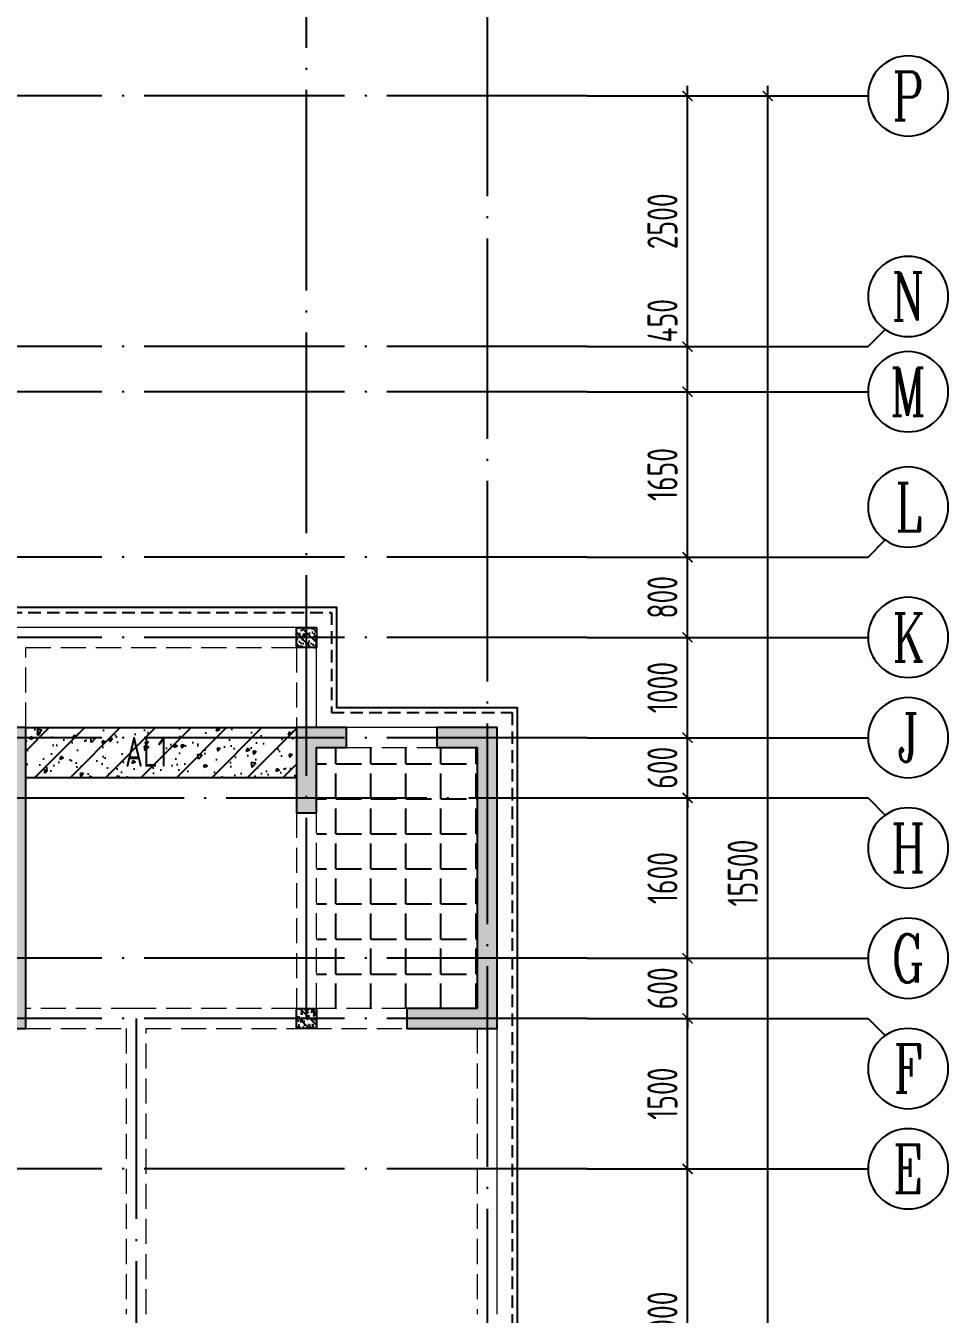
# Model space of a CAD drawing. Extents: x -668857 to 143095, y -247466 to 228182.
# Drawn here: x -169330 to -160130, y 132144 to 144994 of the extents above; entities that cross this region are included whole.
import ezdxf
from ezdxf.enums import TextEntityAlignment as Align

# ---------------------------------------------------------------- set-up
doc = ezdxf.new("R2010")
doc.units = 0
doc.header["$LTSCALE"] = 1000
for name, pattern in [('DASH', [0.35, 0.25, -0.1]), ('DOTE', [2.42, 2, -0.2, 0.02, -0.2]), ('HIDDEN', [0.375, 0.25, -0.125])]:
    doc.linetypes.add(name, pattern=pattern)
doc.layers.get('0').update_dxf_attribs({"linetype": 'CONTINUOUS'})
doc.layers.get('DEFPOINTS').update_dxf_attribs({"linetype": 'CONTINUOUS'})
for name, color, linetype in [('A-AXIS', 1, 'CONTINUOUS'), ('A-DOTE', 10, 'DOTE'), ('AXIS_NUM', 7, 'CONTINUOUS'), ('BEAM', 4, 'DASH'), ('ROOF', 183, 'CONTINUOUS'), ('S-B板填充', 251, 'CONTINUOUS'), ('S-L主梁线', 4, 'DASH'), ('S-Q墙填充', 252, 'CONTINUOUS'), ('S-Q墙实线', 6, 'CONTINUOUS'), ('S-Y一般标注', 3, 'CONTINUOUS'), ('S-构造柱', 212, 'CONTINUOUS'), ('TEXT', 2, 'CONTINUOUS'), ('看线', 251, 'CONTINUOUS')]:
    doc.layers.add(name, color=color, linetype=linetype)
doc.layers.add('配箍校核', color=34, linetype='CONTINUOUS', plot=False)
doc.styles.add('TSSD_Axis', font='complex.shx', dxfattribs={"width": 0.7, "bigfont": 'hztxt.shx'})
doc.styles.add('TSSD_DIMENSION', font='Tssdeng.shx', dxfattribs={"width": 0.7, "bigfont": 'tssdchn.shx'})
doc.styles.add('TSSD_REIN', font='tssdeng.shx', dxfattribs={"width": 0.7, "height": 300, "bigfont": 'tssdchn.shx'})
doc.dimstyles.new('TSSD_100_100', dxfattribs={"dimtxt": 300, "dimasz": 100, "dimexe": 100, "dimexo": 250, "dimgap": 100, "dimtad": 1, "dimdec": 0, "dimzin": 0, "dimdsep": 46, "dimtxsty": 'TSSD_DIMENSION', "dimblk": 'ARCHTICK', "dimcen": 0, "dimdle": 100, "dimclrt": 7, "dimadec": 0, "dimazin": 0, "dimtfac": 1, "dimtdec": 0, "dimtix": 1, "dimtmove": 2, "dimatfit": 3, "dimldrblk": 'ARCHTICK', "dimfxl": 0, "dimtolj": 1, "dimtzin": 0, "dimarcsym": 0})

# ---------------------------------------------------------------- blocks, each defined once
blk = doc.blocks.new('ts_axno')
at = {"color": 0, "linetype": 'ByBlock', "lineweight": -2}
blk.add_circle((0, 0), 0.5, dxfattribs=at)
at = {"color": 0, "linetype": 'ByBlock', "lineweight": -2, "style": 'TSSD_Axis', "width": 0.7}
blk.add_attdef('A', text='', height=0.6, dxfattribs=at).set_placement((0, 0), align=Align.MIDDLE_CENTER)
blk = doc.blocks.new('_ArchTick')
at = {"color": 0, "linetype": 'ByBlock', "const_width": 0.15}
blk.add_lwpolyline([(-0.5, -0.5), (0.5, 0.5)], dxfattribs=at)
blk = doc.blocks.new('*D270')
at = {"layer": 'DEFPOINTS', "color": 0}
for p in [(55600, 10900), (56600, 10900), (55600, 9400)]:
    blk.add_point(p, dxfattribs=at)
at = {"layer": 'S-Y一般标注', "color": 0, "lineweight": -2}
for p, q in [((56600, 9300), (56600, 11000)), ((55850, 10900), (56700, 10900)), ((55850, 9400), (56700, 9400))]:
    blk.add_line(p, q, dxfattribs=at)
at = {"layer": 'S-Y一般标注', "color": 0, "lineweight": -2, "xscale": 100, "yscale": 100, "zscale": 100}
for p, rotation in [((56600, 10900), 90), ((56600, 9400), 270)]:
    blk.add_blockref('_ArchTick', p, dxfattribs=dict(at, rotation=rotation))
at = {"layer": 'S-Y一般标注', "color": 7, "insert": (56350, 10150), "char_height": 300, "attachment_point": 5, "rotation": 90, "style": 'TSSD_DIMENSION'}
blk.add_mtext('\\A1;1500', dxfattribs=at)
blk = doc.blocks.new('*D271')
at = {"layer": 'DEFPOINTS', "color": 0}
for p in [(55600, 11500), (56600, 11500), (55600, 10900)]:
    blk.add_point(p, dxfattribs=at)
at = {"layer": 'S-Y一般标注', "color": 0, "lineweight": -2}
for p, q in [((56600, 11500), (56600, 11600)), ((55850, 11500), (56700, 11500)), ((56600, 10900), (56600, 11500)), ((55850, 10900), (56700, 10900)), ((56600, 10900), (56600, 10800))]:
    blk.add_line(p, q, dxfattribs=at)
at = {"layer": 'S-Y一般标注', "color": 0, "lineweight": -2, "xscale": 100, "yscale": 100, "zscale": 100}
for p, rotation in [((56600, 11500), 270), ((56600, 10900), 90)]:
    blk.add_blockref('_ArchTick', p, dxfattribs=dict(at, rotation=rotation))
at = {"layer": 'S-Y一般标注', "color": 7, "insert": (56350, 11200), "char_height": 300, "attachment_point": 5, "rotation": 90, "style": 'TSSD_DIMENSION'}
blk.add_mtext('\\A1;600', dxfattribs=at)
blk = doc.blocks.new('*D272')
at = {"layer": 'DEFPOINTS', "color": 0}
for p in [(55600, 13100), (56600, 13100), (55600, 11500)]:
    blk.add_point(p, dxfattribs=at)
at = {"layer": 'S-Y一般标注', "color": 0, "lineweight": -2}
for p, q in [((56600, 11400), (56600, 13200)), ((55850, 13100), (56700, 13100)), ((55850, 11500), (56700, 11500))]:
    blk.add_line(p, q, dxfattribs=at)
at = {"layer": 'S-Y一般标注', "color": 0, "lineweight": -2, "xscale": 100, "yscale": 100, "zscale": 100}
for p, rotation in [((56600, 13100), 90), ((56600, 11500), 270)]:
    blk.add_blockref('_ArchTick', p, dxfattribs=dict(at, rotation=rotation))
at = {"layer": 'S-Y一般标注', "color": 7, "insert": (56350, 12300), "char_height": 300, "attachment_point": 5, "rotation": 90, "style": 'TSSD_DIMENSION'}
blk.add_mtext('\\A1;1600', dxfattribs=at)
blk = doc.blocks.new('*D273')
at = {"layer": 'DEFPOINTS', "color": 0}
for p in [(55600, 13700), (56600, 13700), (55600, 13100)]:
    blk.add_point(p, dxfattribs=at)
at = {"layer": 'S-Y一般标注', "color": 0, "lineweight": -2}
for p, q in [((56600, 13700), (56600, 13800)), ((55850, 13700), (56700, 13700)), ((56600, 13100), (56600, 13700)), ((55850, 13100), (56700, 13100)), ((56600, 13100), (56600, 13000))]:
    blk.add_line(p, q, dxfattribs=at)
at = {"layer": 'S-Y一般标注', "color": 0, "lineweight": -2, "xscale": 100, "yscale": 100, "zscale": 100}
for p, rotation in [((56600, 13700), 270), ((56600, 13100), 90)]:
    blk.add_blockref('_ArchTick', p, dxfattribs=dict(at, rotation=rotation))
at = {"layer": 'S-Y一般标注', "color": 7, "insert": (56350, 13400), "char_height": 300, "attachment_point": 5, "rotation": 90, "style": 'TSSD_DIMENSION'}
blk.add_mtext('\\A1;600', dxfattribs=at)
blk = doc.blocks.new('*D274')
at = {"layer": 'DEFPOINTS', "color": 0}
for p in [(55600, 14700), (56600, 14700), (55600, 13700)]:
    blk.add_point(p, dxfattribs=at)
at = {"layer": 'S-Y一般标注', "color": 0, "lineweight": -2}
for p, q in [((56600, 13600), (56600, 14800)), ((55850, 14700), (56700, 14700)), ((55850, 13700), (56700, 13700))]:
    blk.add_line(p, q, dxfattribs=at)
at = {"layer": 'S-Y一般标注', "color": 0, "lineweight": -2, "xscale": 100, "yscale": 100, "zscale": 100}
for p, rotation in [((56600, 14700), 90), ((56600, 13700), 270)]:
    blk.add_blockref('_ArchTick', p, dxfattribs=dict(at, rotation=rotation))
at = {"layer": 'S-Y一般标注', "color": 7, "insert": (56350, 14200), "char_height": 300, "attachment_point": 5, "rotation": 90, "style": 'TSSD_DIMENSION'}
blk.add_mtext('\\A1;1000', dxfattribs=at)
blk = doc.blocks.new('*D275')
at = {"layer": 'DEFPOINTS', "color": 0}
for p in [(55600, 20100), (57400, 20100), (55600, 4600)]:
    blk.add_point(p, dxfattribs=at)
at = {"layer": 'S-Y一般标注', "color": 0, "lineweight": -2}
for p, q in [((57400, 4500), (57400, 20200)), ((55850, 20100), (57500, 20100)), ((55850, 4600), (57500, 4600))]:
    blk.add_line(p, q, dxfattribs=at)
at = {"layer": 'S-Y一般标注', "color": 0, "lineweight": -2, "xscale": 100, "yscale": 100, "zscale": 100}
for p, rotation in [((57400, 20100), 90), ((57400, 4600), 270)]:
    blk.add_blockref('_ArchTick', p, dxfattribs=dict(at, rotation=rotation))
at = {"layer": 'S-Y一般标注', "color": 7, "insert": (57150, 12350), "char_height": 300, "attachment_point": 5, "rotation": 90, "style": 'TSSD_DIMENSION'}
blk.add_mtext('\\A1;15500', dxfattribs=at)
blk = doc.blocks.new('*D276')
at = {"layer": 'DEFPOINTS', "color": 0}
for p in [(55600, 15500), (56600, 15500), (55600, 14700)]:
    blk.add_point(p, dxfattribs=at)
at = {"layer": 'S-Y一般标注', "color": 0, "lineweight": -2}
for p, q in [((56600, 14600), (56600, 15600)), ((55850, 15500), (56700, 15500)), ((55850, 14700), (56700, 14700))]:
    blk.add_line(p, q, dxfattribs=at)
at = {"layer": 'S-Y一般标注', "color": 0, "lineweight": -2, "xscale": 100, "yscale": 100, "zscale": 100}
for p, rotation in [((56600, 15500), 90), ((56600, 14700), 270)]:
    blk.add_blockref('_ArchTick', p, dxfattribs=dict(at, rotation=rotation))
at = {"layer": 'S-Y一般标注', "color": 7, "insert": (56350, 15100), "char_height": 300, "attachment_point": 5, "rotation": 90, "style": 'TSSD_DIMENSION'}
blk.add_mtext('\\A1;800', dxfattribs=at)
blk = doc.blocks.new('*D277')
at = {"layer": 'DEFPOINTS', "color": 0}
for p in [(55600, 17600), (56600, 17600), (55600, 17150)]:
    blk.add_point(p, dxfattribs=at)
at = {"layer": 'S-Y一般标注', "color": 0, "lineweight": -2}
for p, q in [((56600, 17050), (56600, 17700)), ((55850, 17600), (56700, 17600)), ((55850, 17150), (56700, 17150))]:
    blk.add_line(p, q, dxfattribs=at)
at = {"layer": 'S-Y一般标注', "color": 0, "lineweight": -2, "xscale": 100, "yscale": 100, "zscale": 100}
for p, rotation in [((56600, 17600), 90), ((56600, 17150), 270)]:
    blk.add_blockref('_ArchTick', p, dxfattribs=dict(at, rotation=rotation))
at = {"layer": 'S-Y一般标注', "color": 7, "insert": (56350, 17858), "char_height": 300, "attachment_point": 5, "rotation": 90, "style": 'TSSD_DIMENSION'}
blk.add_mtext('\\A1;450', dxfattribs=at)
blk = doc.blocks.new('*D278')
at = {"layer": 'DEFPOINTS', "color": 0}
for p in [(55600, 20100), (56600, 20100), (55600, 17600)]:
    blk.add_point(p, dxfattribs=at)
at = {"layer": 'S-Y一般标注', "color": 0, "lineweight": -2}
for p, q in [((56600, 17500), (56600, 20200)), ((55850, 20100), (56700, 20100)), ((55850, 17600), (56700, 17600))]:
    blk.add_line(p, q, dxfattribs=at)
at = {"layer": 'S-Y一般标注', "color": 0, "lineweight": -2, "xscale": 100, "yscale": 100, "zscale": 100}
for p, rotation in [((56600, 20100), 90), ((56600, 17600), 270)]:
    blk.add_blockref('_ArchTick', p, dxfattribs=dict(at, rotation=rotation))
at = {"layer": 'S-Y一般标注', "color": 7, "insert": (56350, 18850), "char_height": 300, "attachment_point": 5, "rotation": 90, "style": 'TSSD_DIMENSION'}
blk.add_mtext('\\A1;2500', dxfattribs=at)
blk = doc.blocks.new('*D280')
at = {"layer": 'DEFPOINTS', "color": 0}
for p in [(55600, 9400), (56600, 9400), (55600, 6400)]:
    blk.add_point(p, dxfattribs=at)
at = {"layer": 'S-Y一般标注', "color": 0, "lineweight": -2}
for p, q in [((55850, 9400), (56700, 9400)), ((56600, 6300), (56600, 9500)), ((55850, 6400), (56700, 6400))]:
    blk.add_line(p, q, dxfattribs=at)
at = {"layer": 'S-Y一般标注', "color": 0, "lineweight": -2, "xscale": 100, "yscale": 100, "zscale": 100}
for p, rotation in [((56600, 9400), 90), ((56600, 6400), 270)]:
    blk.add_blockref('_ArchTick', p, dxfattribs=dict(at, rotation=rotation))
at = {"layer": 'S-Y一般标注', "color": 7, "insert": (56350, 7900), "char_height": 300, "attachment_point": 5, "rotation": 90, "style": 'TSSD_DIMENSION'}
blk.add_mtext('\\A1;3000', dxfattribs=at)
blk = doc.blocks.new('*D281')
at = {"layer": 'DEFPOINTS', "color": 0}
for p in [(55600, 17150), (56600, 17150), (55600, 15500)]:
    blk.add_point(p, dxfattribs=at)
at = {"layer": 'S-Y一般标注', "color": 0, "lineweight": -2}
for p, q in [((56600, 15400), (56600, 17250)), ((55850, 17150), (56700, 17150)), ((55850, 15500), (56700, 15500))]:
    blk.add_line(p, q, dxfattribs=at)
at = {"layer": 'S-Y一般标注', "color": 0, "lineweight": -2, "xscale": 100, "yscale": 100, "zscale": 100}
for p, rotation in [((56600, 17150), 90), ((56600, 15500), 270)]:
    blk.add_blockref('_ArchTick', p, dxfattribs=dict(at, rotation=rotation))
at = {"layer": 'S-Y一般标注', "color": 7, "insert": (56350, 16325), "char_height": 300, "attachment_point": 5, "rotation": 90, "style": 'TSSD_DIMENSION'}
blk.add_mtext('\\A1;1650', dxfattribs=at)
blk = doc.blocks.new('20210729.03492876')
at = {"layer": '看线', "color": 201, "linetype": 'HIDDEN', "ltscale": 0.5}
blk.add_lwpolyline([(40250, 13200), (40250, 11750), (42350, 11750), (42350, 10950), (48750, 10950), (48750, 9950), (50550, 9950), (50550, 1550), (47600, 1550)], dxfattribs=at)
at = {"layer": '看线', "color": 201}
blk.add_lwpolyline([(40300, 13200), (40300, 11800), (42400, 11800), (42400, 11000), (48800, 11000), (48800, 10000), (50600, 10000), (50600, 1500), (47750, 1500)], dxfattribs=at)
blk = doc.blocks.new('20210807.15313138')
at = {"layer": 'S-Q墙填充'}
h = blk.add_hatch(color=252, dxfattribs=at)
h.dxf.hatch_style = 1
h.paths.add_polyline_path([(106416, 66140), (105866, 66140), (105866, 65940), (106216, 65940), (106216, 63140), (106416, 63140)])
h = blk.add_hatch(color=252, dxfattribs=at)
h.dxf.hatch_style = 1
h.paths.add_polyline_path([(109116, 66140), (109116, 65290), (109316, 65290), (109316, 65940), (109616, 65940), (109616, 66140)])
h = blk.add_hatch(color=252, dxfattribs=at)
h.dxf.hatch_style = 1
h.paths.add_polyline_path([(110916, 63340), (110216, 63340), (110216, 63140), (111116, 63140), (111116, 66140), (110516, 66140), (110516, 65940), (110916, 65940)])
at = {"layer": 'S-L主梁线', "linetype": 'ByBlock', "lineweight": 18}
for p, q in [((109316, 67140), (106316, 67140)), ((109316, 66140), (109316, 67140)), ((110516, 66140), (109616, 66140)), ((111116, 60290), (111116, 63140))]:
    blk.add_line(p, q, dxfattribs=at)
at = {"layer": 'S-L主梁线', "linetype": 'DASH', "lineweight": 18}
for p, q in [((106416, 66940), (109116, 66940)), ((106416, 66140), (106416, 66940)), ((109116, 66940), (109116, 66140)), ((109616, 65940), (110516, 65940)), ((109116, 65290), (109116, 63340)), ((109316, 63340), (109316, 65290)), ((107516, 63340), (106416, 63340)), ((109116, 63340), (107516, 63340)), ((110216, 63340), (109316, 63340)), ((106416, 63140), (107416, 63140)), ((107416, 63140), (107416, 60290)), ((107616, 63140), (109216, 63140)), ((107616, 60290), (107616, 63140)), ((109216, 63140), (110216, 63140)), ((110916, 63140), (110916, 60290))]:
    blk.add_line(p, q, dxfattribs=at)
at = {"layer": 'S-Q墙实线'}
for points in [[(106416, 66140), (105866, 66140), (105866, 65940), (106216, 65940), (106216, 63140), (106416, 63140)], [(109116, 66140), (109116, 65290), (109316, 65290), (109316, 65940), (109616, 65940), (109616, 66140)], [(110916, 63340), (110216, 63340), (110216, 63140), (111116, 63140), (111116, 66140), (110516, 66140), (110516, 65940), (110916, 65940)]]:
    blk.add_lwpolyline(points, close=True, dxfattribs=at)
blk = doc.blocks.new('20210730.02141516')
at = {"layer": 'S-构造柱'}
h = blk.add_hatch(dxfattribs=at)
h.set_pattern_fill('ARMORED', color=256, scale=15, angle=-90, style=0)
h.set_pattern_definition([(320, (-154189.41, 3278673.45), (-9.4128202, -107.5890274), [11.25, -123.75]), (265, (-154189.41, 3278673.45), (112.82882, 20.8127), [9, -99]), (10.4514, (-154190.19, 3278664.49), (103.4159313, -86.7764073), [9.5610285, -105.1713168]), (316.1842, (-154159.41, 3278673.45), (-24.827852, -160.0861573), [16.875, -185.625]), (6.6356, (-154161.48, 3278660.11), (146.117681, -140.199406), [14.341543, -157.75695]), (261.1842, (-154159.41, 3278673.45), (146.11779, -140.199292), [13.5, -148.5]), (291, (-154166.91, 3278658.45), (-60.3928336, -89.5360578), [11.25, -123.75]), (236, (-154166.91, 3278658.45), (108.7725068, -36.4972998), [9, -99]), (341.4514, (-154171.94, 3278650.99), (48.3795745, -126.0333943), [9.5610285, -105.1713168]), (307.5, (-154189.41, 3278673.454), (49.93407807, -1.8239783), [0, -97.8, 0, -100.5, 0, -99.375]), (277.5, (-154189.41, 3278673.454), (59.1617568, -39.4604306), [0, -57.3, 0, -95.55, 0, -37.875]), (237.5, (-154189.41, 3278706.904), (-3.38323076, -80.07336543), [0, -37.5, 0, -117, 0, -155.25]), (227.5, (-154189.41, 3278721.904), (15.0157473, -87.4779254), [0, -48.75, 0, -77.7, 0, -110.25]), (315, (-154189.41, 3278673.454), (53.0330086, 53.0330086), [])])
h.paths.add_polyline_path([(200, 200), (200, 0), (0, 0), (0, 200)])
blk.add_lwpolyline([(200, 200), (200, 0), (0, 0), (0, 200)], close=True, dxfattribs=at)
blk = doc.blocks.new('20210809.18285270')
at = {"layer": 'ROOF', "rotation": 359.9999999538236}
for p in [(48200, 10100), (48200, 6300)]:
    blk.add_blockref('20210730.02141516', p, dxfattribs=at)
blk = doc.blocks.new('20210726.16350016')
at = {"layer": 'A-AXIS'}
for p, q in [((55600, 20100), (58400, 20100)), ((58400, 17600), (58571.6, 17771.7)), ((55600, 17600), (58400, 17600)), ((55600, 17150), (58400, 17150)), ((58400, 15500), (58571.6, 15671.7)), ((55600, 15500), (58400, 15500)), ((55600, 14700), (58400, 14700)), ((55600, 13700), (58400, 13700)), ((55600, 13100.3), (58400, 13100.3)), ((58400, 13100.3), (58571.6, 12928.7)), ((55600, 11500), (58400, 11500)), ((55600, 10900), (58400, 10900)), ((58400, 10900), (58571.6, 10728.4)), ((55600, 9400), (58400, 9400))]:
    blk.add_line(p, q, dxfattribs=at)
at = {"layer": 'A-DOTE'}
for p, q in [((52800, 10900), (52800, 21100)), ((54600, 21100), (54600, 3600)), ((55600, 20100), (3600, 20100)), ((55600, 17600), (3600, 17600)), ((55600, 17150), (3600, 17150)), ((55600, 15500), (3600, 15500)), ((55600, 14700), (3600, 14700)), ((55600, 13700), (3600, 13700)), ((3600, 13100.3), (55600, 13100.3)), ((55600, 11500), (3600, 11500)), ((55600, 10900), (3600, 10900)), ((51100, 10900), (51100, 3600)), ((55600, 9400), (3600, 9400))]:
    blk.add_line(p, q, dxfattribs=at)
at = {"layer": 'A-AXIS'}
ref = blk.add_blockref('ts_axno', (58800, 20100), dxfattribs=dict(at, xscale=-800, yscale=800, zscale=800))
ref.add_attrib('G', 'P', dxfattribs={"layer": 'AXIS_NUM', "height": 480, "style": 'TSSD_Axis', "width": 0.7}).set_placement((58800, 20100), align=Align.MIDDLE_CENTER)
ref = blk.add_blockref('ts_axno', (58800, 18100), dxfattribs=dict(at, xscale=-800, yscale=800, zscale=800))
ref.add_attrib('G', 'N', dxfattribs={"layer": 'AXIS_NUM', "height": 480, "style": 'TSSD_Axis', "width": 0.7}).set_placement((58800, 18100), align=Align.MIDDLE_CENTER)
ref = blk.add_blockref('ts_axno', (58800, 17150), dxfattribs=dict(at, xscale=-800, yscale=800, zscale=800, rotation=359.9999999999997))
ref.add_attrib('G', 'M', dxfattribs={"layer": 'AXIS_NUM', "height": 480, "rotation": 360, "style": 'TSSD_Axis', "width": 0.7}).set_placement((58800, 17150), align=Align.MIDDLE_CENTER)
ref = blk.add_blockref('ts_axno', (58800, 16000), dxfattribs=dict(at, xscale=-800, yscale=800, zscale=800))
ref.add_attrib('G', 'L', dxfattribs={"layer": 'AXIS_NUM', "height": 480, "style": 'TSSD_Axis', "width": 0.7}).set_placement((58800, 16000), align=Align.MIDDLE_CENTER)
ref = blk.add_blockref('ts_axno', (58800, 14700), dxfattribs=dict(at, xscale=-800, yscale=800, zscale=800))
ref.add_attrib('G', 'K', dxfattribs={"layer": 'AXIS_NUM', "height": 480, "style": 'TSSD_Axis', "width": 0.7}).set_placement((58800, 14700), align=Align.MIDDLE_CENTER)
ref = blk.add_blockref('ts_axno', (58800, 13700), dxfattribs=dict(at, xscale=-800, yscale=800, zscale=800))
ref.add_attrib('G', 'J', dxfattribs={"layer": 'AXIS_NUM', "height": 480, "style": 'TSSD_Axis', "width": 0.7}).set_placement((58800, 13700), align=Align.MIDDLE_CENTER)
ref = blk.add_blockref('ts_axno', (58800, 12600.3), dxfattribs=dict(at, xscale=-800, yscale=800, zscale=800))
ref.add_attrib('C', 'H', dxfattribs={"layer": 'AXIS_NUM', "height": 480, "style": 'TSSD_Axis', "width": 0.7}).set_placement((58800, 12600.3), align=Align.MIDDLE_CENTER)
ref = blk.add_blockref('ts_axno', (58800, 11500), dxfattribs=dict(at, xscale=-800, yscale=800, zscale=800))
ref.add_attrib('D', 'G', dxfattribs={"layer": 'AXIS_NUM', "height": 480, "style": 'TSSD_Axis', "width": 0.7}).set_placement((58800, 11500), align=Align.MIDDLE_CENTER)
ref = blk.add_blockref('ts_axno', (58800, 10400), dxfattribs=dict(at, xscale=-800, yscale=800, zscale=800))
ref.add_attrib('C', 'F', dxfattribs={"layer": 'AXIS_NUM', "height": 480, "style": 'TSSD_Axis', "width": 0.7}).set_placement((58800, 10400), align=Align.MIDDLE_CENTER)
ref = blk.add_blockref('ts_axno', (58800, 9400), dxfattribs=dict(at, xscale=-800, yscale=800, zscale=800))
ref.add_attrib('B', 'E', dxfattribs={"layer": 'AXIS_NUM', "height": 480, "style": 'TSSD_Axis', "width": 0.7}).set_placement((58800, 9400), align=Align.MIDDLE_CENTER)
at = {"layer": 'S-Y一般标注'}
for base, p1, p2, picture, middle in [((57400, 20100), (55600, 4600), (55600, 20100), '*D275', (57150, 12350)), ((56600, 20100), (55600, 17600), (55600, 20100), '*D278', (56350, 18850)), ((56600, 17150), (55600, 15500), (55600, 17150), '*D281', (56350, 16325)), ((56600, 15500), (55600, 14700), (55600, 15500), '*D276', (56350, 15100)), ((56600, 14700), (55600, 13700), (55600, 14700), '*D274', (56350, 14200)), ((56600, 13700), (55600, 13100.3), (55600, 13700), '*D273', (56350, 13400.2)), ((56600, 13100.3), (55600, 11500), (55600, 13100.3), '*D272', (56350, 12300.2)), ((56600, 11500), (55600, 10900), (55600, 11500), '*D271', (56350, 11200)), ((56600, 10900), (55600, 9400), (55600, 10900), '*D270', (56350, 10150)), ((56600, 9400), (55600, 6400), (55600, 9400), '*D280', (56350, 7900))]:
    dim = blk.add_linear_dim(base=base, p1=p1, p2=p2, angle=90, dimstyle='TSSD_100_100', dxfattribs=at)
    dim.commit()
    dim.dimension.update_dxf_attribs({"geometry": picture, "text_midpoint": middle})
dim = blk.add_linear_dim(base=(56600, 17600), p1=(55600, 17150), p2=(55600, 17600), angle=90, dimstyle='TSSD_100_100', dxfattribs=at)
dim.commit()
dim.dimension.update_dxf_attribs({"geometry": '*D277', "text_midpoint": (56350, 17858.1), "dimtype": 160})

msp = doc.modelspace()

# ---------------------------------------------------------------- hatches: boundary and pattern name
at = {"layer": 'BEAM', "linetype": 'ByBlock'}
h = msp.add_hatch(dxfattribs=at)
h.set_pattern_fill('ARMORED', color=252, scale=50, angle=180, style=0)
h.set_pattern_definition([(230, (-387101.04, 2051915.26), (-358.63009, 31.376067), [37.5, -412.5]), (175, (-387101.04, 2051915.26), (69.37567, -376.09607), [30, -330]), (280.4514, (-387130.93, 2051917.88), (-289.25469, -344.71977), [31.870095, -350.571056]), (226.1842, (-387101.04, 2051815.26), (-533.62052, 82.75951), [56.25, -618.75]), (276.6356, (-387145.5, 2051822.16), (-467.33135, -487.05894), [47.80514, -525.8565]), (171.1842, (-387101.04, 2051815.26), (-467.33097, -487.0593), [45, -495]), (201, (-387151.04, 2051840.26), (-298.453526, 201.309445), [37.5, -412.5]), (146, (-387151.04, 2051840.26), (-121.657666, -362.57502), [30, -330]), (251.4514, (-387175.9, 2051857.04), (-420.111314, -161.26525), [31.870095, -350.571056]), (217.5, (-387101.04, 2051915.26), (-6.079928, -166.446927), [0, -326, 0, -335, 0, -331.25]), (187.5, (-387101.04, 2051915.26), (-131.534769, -197.205856), [0, -191, 0, -318.5, 0, -126.25]), (147.5, (-386989.54, 2051915.26), (-266.911218, 11.277436), [0, -125, 0, -390, 0, -517.5]), (137.5, (-386939.54, 2051915.26), (-291.593085, -50.05249), [0, -162.5, 0, -259, 0, -367.5]), (225, (-387101.04, 2051915.26), (176.776695, -176.776695), [])])
h.paths.add_polyline_path([(-166629.91, 137493.96), (-169329.91, 137493.96), (-169329.91, 137993.96), (-166629.91, 137993.96)])
at = {"layer": 'S-B板填充'}
h = msp.add_hatch(dxfattribs=at)
h.set_pattern_fill('ANGLE', color=252, scale=50, style=0)
h.set_pattern_definition([(0, (-68795.97, -10449.93), (0, 349.25), [254, -95.25]), (90, (-68795.97, -10449.93), (-349.25, 2e-14), [254, -95.25])])
h.paths.add_polyline_path([(-166429.91, 137793.93), (-164829.9, 137793.93), (-164829.9, 135193.94), (-166429.91, 135193.94)])

# ---------------------------------------------------------------- linework, layer by layer
at = {"layer": 'BEAM', "linetype": 'ByBlock'}
msp.add_lwpolyline([(-166629.91, 137493.96), (-169329.91, 137493.96), (-169329.91, 137993.96), (-166629.91, 137993.96)], close=True, dxfattribs=at)

# ---------------------------------------------------------------- block references
msp.add_blockref('20210729.03492876', (-215029.9, 128193.93))
at = {"layer": 'A-DOTE'}
msp.add_blockref('20210726.16350016', (-219329.9, 124193.89), dxfattribs=at)
at = {"layer": 'S-Q墙填充'}
msp.add_blockref('20210807.15313138', (-275745.54, 71854.39), dxfattribs=at)
at = {"layer": '配箍校核'}
msp.add_blockref('20210809.18285270', (-214829.92, 128694.1), dxfattribs=at)

# ---------------------------------------------------------------- texts
at = {"layer": 'TEXT', "color": 1, "style": 'TSSD_REIN', "width": 0.7}
msp.add_text('AL1', height=300, dxfattribs=at).set_placement((-167915.25, 137603.35, 0), align=Align.RIGHT)

doc.saveas('drawing.dxf')
